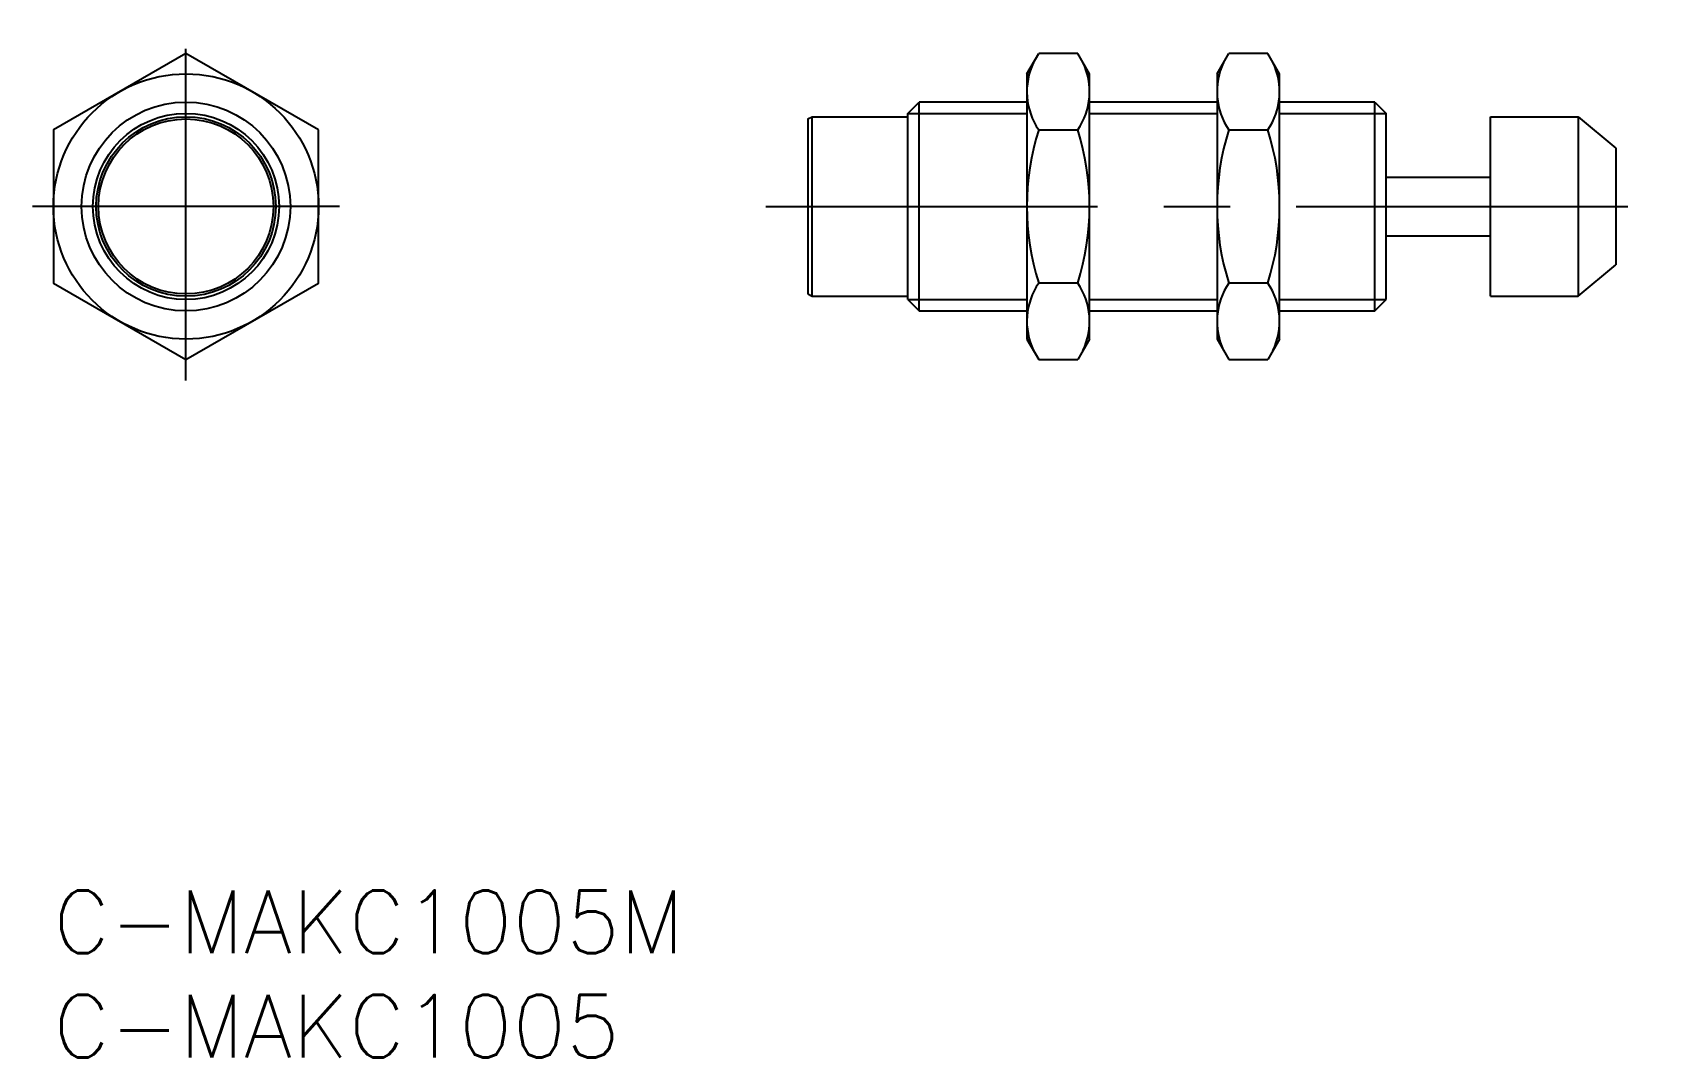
# Model space of a CAD drawing. Extents: x -1 to 76.8, y -8 to 41.1.
import ezdxf

# ---------------------------------------------------------------- set-up
doc = ezdxf.new("R2010")
doc.units = 0
doc.header["$LTSCALE"] = 0.5
doc.linetypes.add('CENTER', pattern=[50.8, 31.75, -6.35, 6.35, -6.35])
doc.layers.get('0').update_dxf_attribs({"linetype": 'CONTINUOUS'})
doc.layers.add('CENTER', color=1, linetype='CENTER')
doc.styles.get("Standard").update_dxf_attribs({"font": 'txt.shx', "height": 3, "bigfont": 'bigfont.shx'})

# ---------------------------------------------------------------- blocks, each defined once
blk = doc.blocks.new('*U21')
at = {"color": 7, "linetype": 'CONTINUOUS'}
blk.add_text('C-MAKC1005M', height=3, dxfattribs=at).set_placement((0, -3))
blk = doc.blocks.new('*U22')
at = {"color": 7, "linetype": 'CONTINUOUS'}
blk.add_text('C-MAKC1005', height=3, dxfattribs=at).set_placement((0, -8))

msp = doc.modelspace()

# ---------------------------------------------------------------- linework, layer by layer
at = {"color": 7, "linetype": 'CONTINUOUS'}
for p, q in [((46.628, 39.108, -0.001), (47.195, 40.09, -0.001)), ((49.06, 40.09, -0.001), (47.195, 40.09, -0.001)), ((49.628, 39.108, -0.001), (49.06, 40.09, -0.001)), ((55.733, 39.108, 0.001), (56.3, 40.09, 0.001)), ((58.166, 40.09, 0.001), (56.3, 40.09, 0.001)), ((58.733, 39.108, 0.001), (58.166, 40.09, 0.001)), ((46.628, 39.108, -0.001), (46.628, 26.408, -0.001)), ((49.628, 26.408, -0.001), (49.628, 39.108, -0.001)), ((55.733, 39.108, 0.001), (55.733, 26.408, 0.001)), ((58.733, 26.408, 0.001), (58.733, 39.108, 0.001)), ((40.931, 37.217, 0.248), (41.472, 37.758, 0.245)), ((41.472, 27.758, 0.307), (41.472, 37.758, 0.245)), ((46.628, 37.758, 0.26), (41.472, 37.758, 0.246)), ((55.733, 37.758, 0.284), (49.628, 37.758, 0.268)), ((63.289, 37.758, 0.305), (58.733, 37.758, 0.292)), ((63.289, 37.758, 0.305), (63.831, 37.217, 0.301)), ((63.289, 27.758, 0.244), (63.289, 37.758, 0.305)), ((36.131, 36.948), (36.35, 37.058, 0.275)), ((36.131, 36.948), (36.131, 28.568)), ((36.35, 37.058, 0.275), (40.931, 37.058, 0.275)), ((36.35, 28.458, 0.275), (36.35, 37.058, 0.275)), ((40.931, 28.3, 0.028), (40.931, 37.217, -0.028)), ((63.831, 28.3, 0.247), (63.831, 37.217, 0.301)), ((68.831, 37.058, 0.275), (73.031, 37.058, 0.275)), ((68.831, 28.458, 0.275), (68.831, 37.058, 0.275)), ((73.031, 37.058, 0.275), (74.831, 35.558, 0.275)), ((73.031, 37.058, 0.275), (73.031, 28.458, 0.275)), ((47.195, 36.424, -0.001), (49.06, 36.424, -0.001)), ((56.3, 36.424, 0.001), (58.166, 36.424, 0.001)), ((74.831, 35.558, 0.275), (74.831, 29.958, 0.275)), ((63.831, 34.158, 0.283), (68.831, 34.158, 0.275)), ((63.831, 31.358, 0.265), (68.831, 31.358, 0.275)), ((73.031, 28.458, 0.275), (74.831, 29.958, 0.275)), ((49.06, 29.092, -0.001), (47.195, 29.092, -0.001)), ((58.166, 29.092, 0.001), (56.3, 29.092, 0.001)), ((36.131, 28.568), (36.35, 28.458, 0.275)), ((36.35, 28.458, 0.275), (40.931, 28.458, 0.275)), ((40.931, 28.3, 0.028), (41.472, 27.758, 0.307)), ((63.289, 27.758, 0.244), (63.831, 28.3, 0.247)), ((68.831, 28.458, 0.275), (73.031, 28.458, 0.275)), ((41.472, 27.758, 0.305), (46.628, 27.758, 0.291)), ((49.628, 27.758, 0.282), (55.733, 27.758, 0.265)), ((58.733, 27.758, 0.256), (63.289, 27.758, 0.244)), ((46.628, 26.408, -0.001), (47.195, 25.426, -0.001)), ((49.628, 26.408, -0.001), (49.06, 25.426, -0.001)), ((55.733, 26.408, 0.001), (56.3, 25.426, 0.001)), ((58.733, 26.408, 0.001), (58.166, 25.426, 0.001)), ((47.195, 25.426, -0.001), (49.06, 25.426, -0.001)), ((56.3, 25.426, 0.001), (58.166, 25.426, 0.001))]:
    msp.add_line(p, q, dxfattribs=at)
at = {"color": 3, "linetype": 'CONTINUOUS'}
for p, q in [((40.931, 37.217, 0.248), (46.628, 37.217, 0.261)), ((49.628, 37.217, 0.268), (55.733, 37.217, 0.282)), ((58.733, 37.217, 0.289), (63.831, 37.217, 0.301)), ((40.931, 28.3, 0.028), (46.628, 28.3, 0.289)), ((49.628, 28.3, 0.282), (55.733, 28.3, 0.267)), ((58.733, 28.3, 0.259), (63.831, 28.3, 0.247))]:
    msp.add_line(p, q, dxfattribs=at)
at = {"color": 7, "linetype": 'CONTINUOUS'}
msp.add_lwpolyline([(12.7, 36.424), (6.35, 40.09), (0, 36.424), (0, 29.092), (6.35, 25.426), (12.7, 29.092)], close=True, dxfattribs=at)
for centre, radius in [((6.35, 32.758), 6.35), ((6.35, 32.758), 5), ((6.35, 32.758, 0.275), 4.3), ((6.35, 32.758), 4.19)]:
    msp.add_circle(centre, radius, dxfattribs=at)
at = {"color": 3, "linetype": 'CONTINUOUS'}
msp.add_circle((6.35, 32.758), 4.458, dxfattribs=at)
at = {"color": 7, "linetype": 'CONTINUOUS'}
for centre, radius, start, end in [((49.873, 38.257, -0.001), 3.246, 154.38425, 214.38425), ((46.382, 38.257, -0.001), 3.246, 325.61575, 25.61575), ((58.979, 38.257, 0.001), 3.246, 154.38425, 214.38425), ((55.487, 38.257, 0.001), 3.246, 325.61575, 25.61575), ((58.76, 32.758, -0.001), 12.133, 162.41205, 197.58795), ((37.495, 32.758, -0.001), 12.133, 342.41205, 17.58795), ((67.866, 32.758, 0.001), 12.133, 162.41205, 197.58795), ((46.6, 32.758, 0.001), 12.133, 342.41205, 17.58795), ((49.873, 27.259, -0.001), 3.246, 145.61575, 205.61575), ((46.382, 27.259, -0.001), 3.246, 334.38425, 34.38425), ((58.979, 27.259, 0.001), 3.246, 145.61575, 205.61575), ((55.487, 27.259, 0.001), 3.246, 334.38425, 34.38425)]:
    msp.add_arc(centre, radius, start, end, dxfattribs=at)
at = {"layer": 'CENTER', "color": 1, "linetype": 'CENTER'}
for p, q in [((6.35, 24.426), (6.35, 41.09)), ((13.7, 32.758), (-1, 32.758)), ((34.131, 32.758, 0.275), (76.831, 32.758, 0.275))]:
    msp.add_line(p, q, dxfattribs=at)

# ---------------------------------------------------------------- block references
at = {"color": 7, "linetype": 'CONTINUOUS'}
for name in ['*U21', '*U22']:
    msp.add_blockref(name, (0, 0), dxfattribs=at)

doc.saveas('drawing.dxf')
